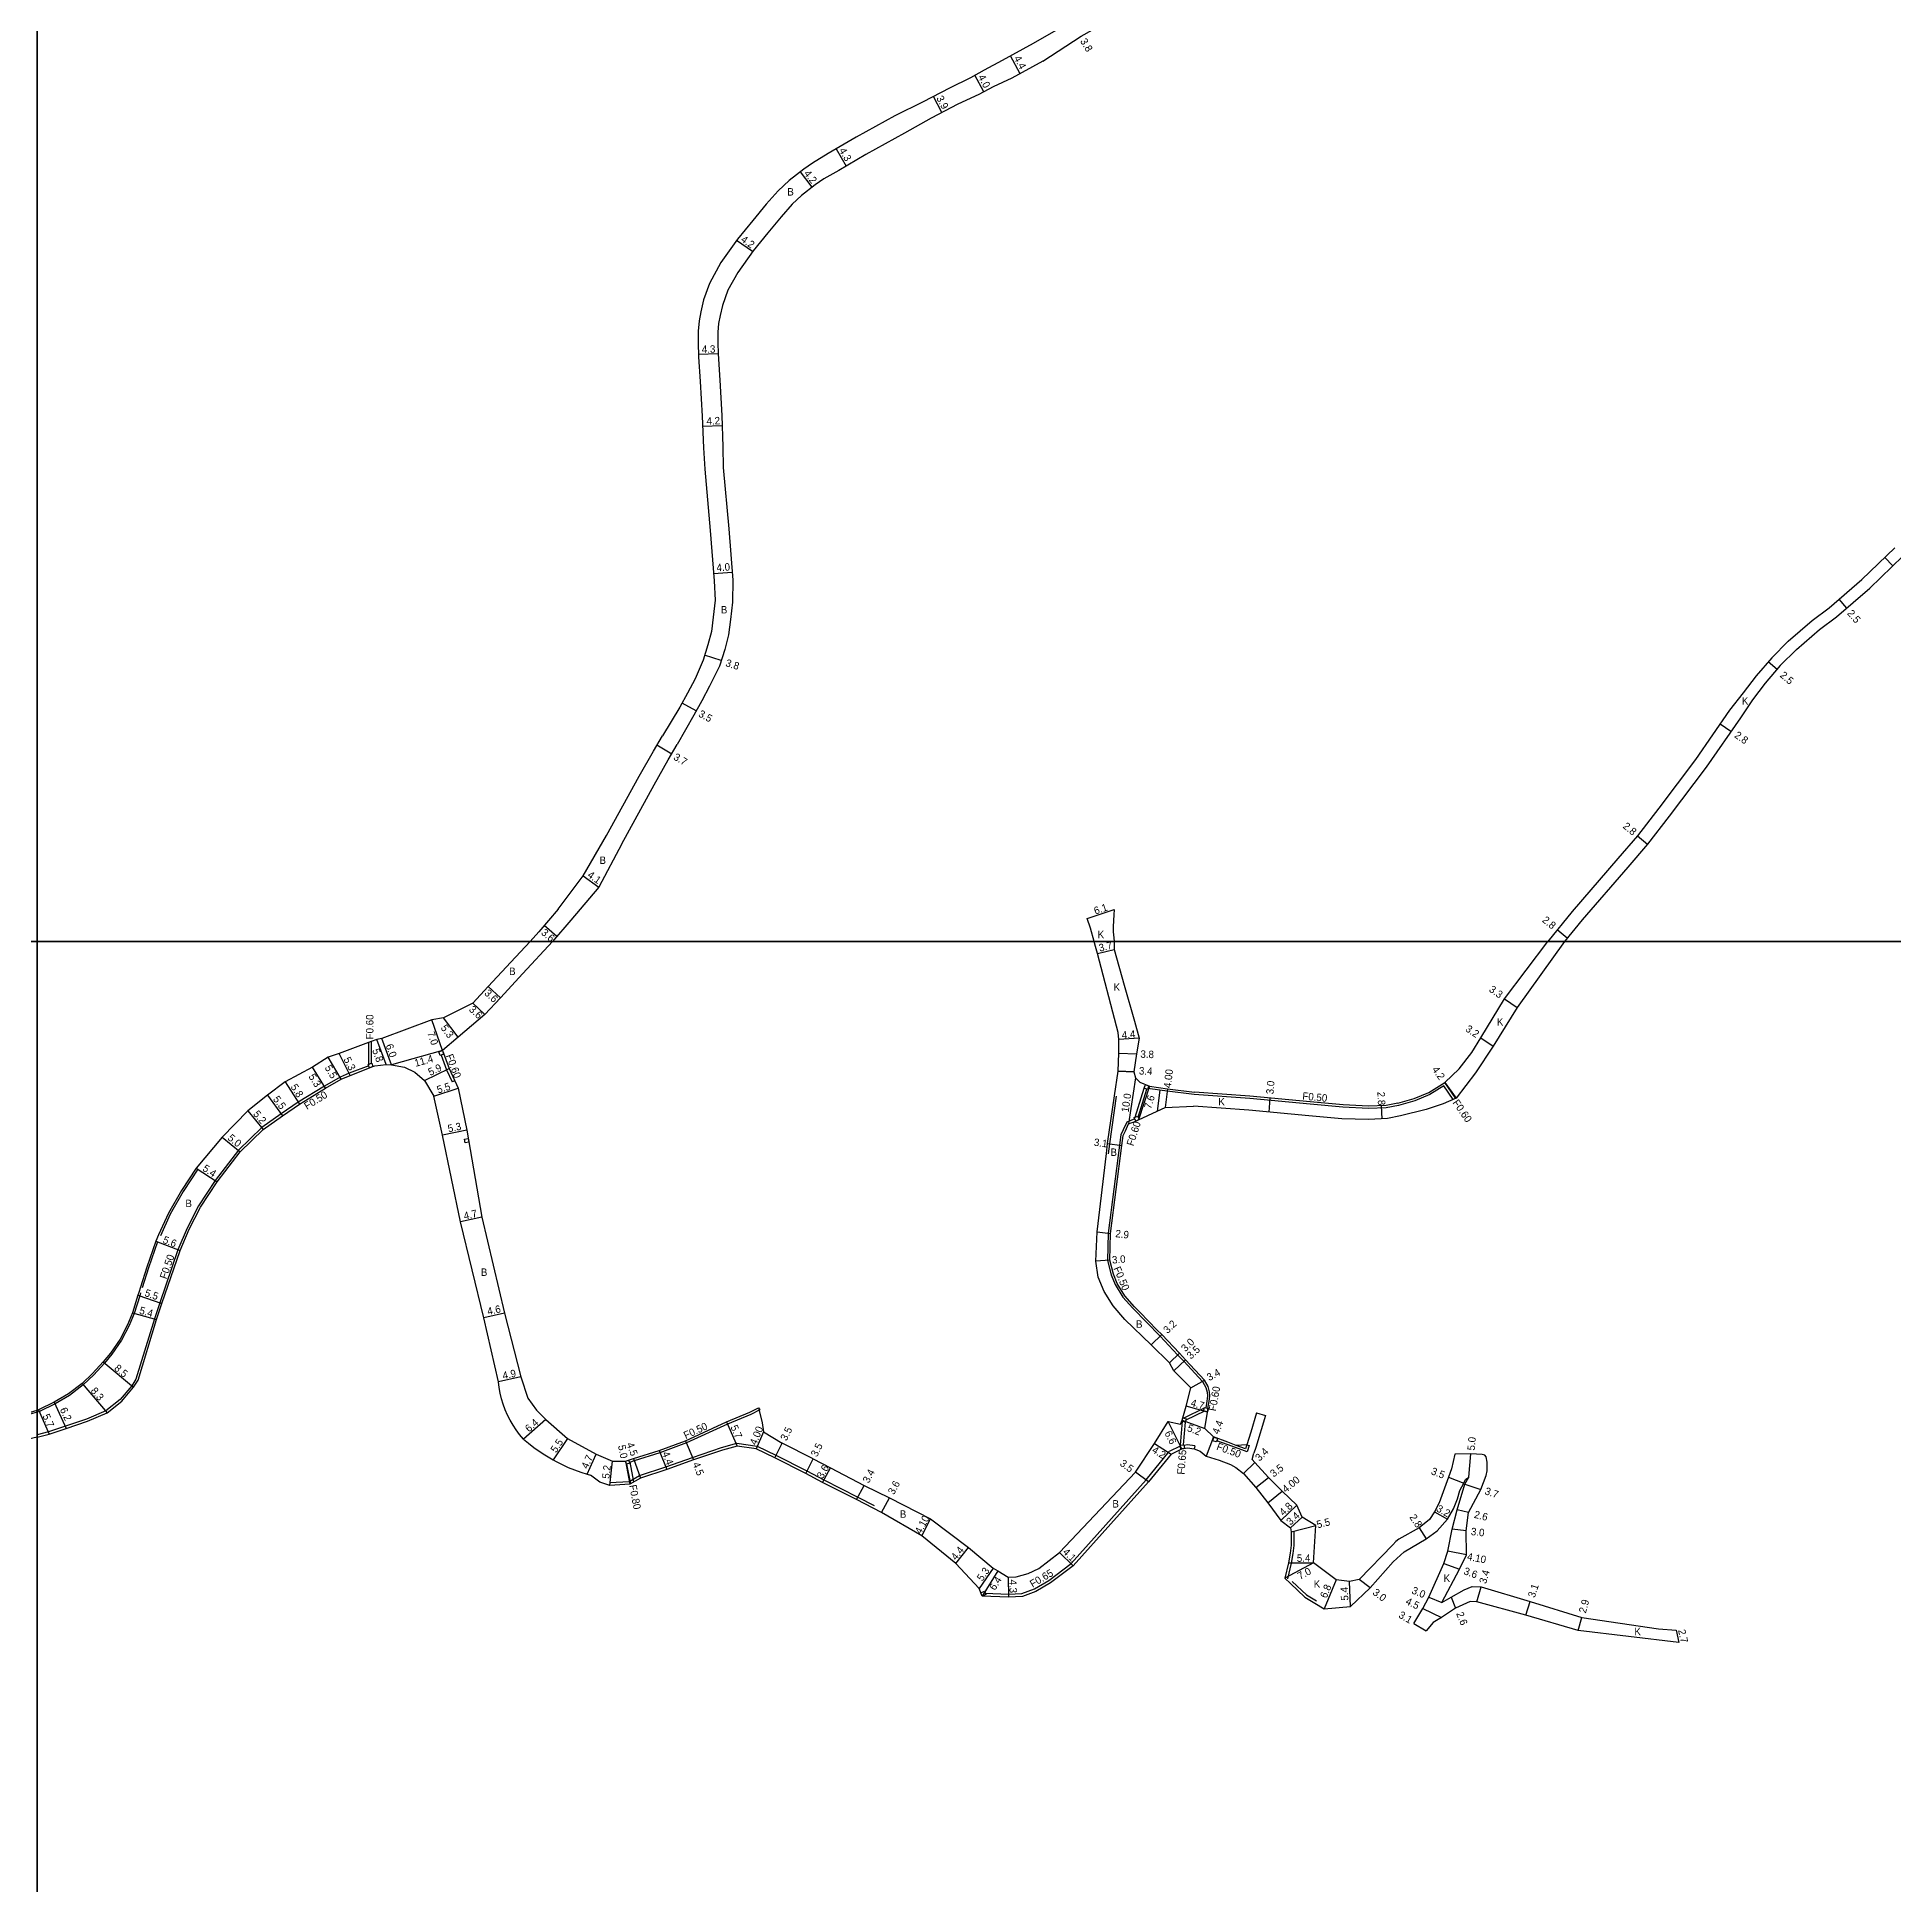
# Model space of a CAD drawing. Header units: metres. Extents: x 4000 to 8000, y -96000 to -93000.
# Drawn here: x 5600 to 5999.2, y -95602.9 to -95205.7 of the extents above; entities that cross this region are included whole.
import ezdxf

# ---------------------------------------------------------------- set-up
doc = ezdxf.new("R2010")
doc.units = ezdxf.units.M
doc.header["$LTSCALE"] = 2.5
for name, color, linetype in [('側溝・桝', 7, 'Continuous'), ('図郭', 7, 'Continuous'), ('幅員', 7, 'Continuous'), ('歩道・分離帯・安全施設', 7, 'Continuous'), ('舗装', 7, 'Continuous'), ('道路', 7, 'Continuous')]:
    doc.layers.add(name, color=color, linetype=linetype)
doc.styles.get("Standard").update_dxf_attribs({"font": ''})
doc.styles.get('Standard').set_extended_font_data('@MS PGothic')

msp = doc.modelspace()

# ---------------------------------------------------------------- linework, layer by layer
at = {"layer": '側溝・桝'}
for points in [[(5671.19, -95421.71), (5671.18, -95426.39)], [(5671.79, -95421.49), (5671.78, -95426.15)], [(5671.24, -95426.69), (5667.08, -95428.3), (5665.12, -95429.14), (5661.74, -95431.07), (5656.11, -95434.54), (5652.43, -95437.01), (5648.28, -95439.97), (5643.25, -95444.83), (5638.27, -95451.35), (5634.64, -95456.8), (5632.2, -95461.55), (5630.25, -95466.21), (5626.34, -95477.62), (5625.18, -95481.06), (5621.23, -95493.99), (5620.31, -95495.45), (5617.87, -95498.36), (5614.75, -95500.81), (5610.63, -95502.59), (5606.1, -95504.12), (5602.44, -95505.35), (5600, -95505.99)], [(5686.79, -95424.39), (5687.98, -95427.54), (5689.17, -95430.17)], [(5689.72, -95429.92), (5689.17, -95430.17)], [(5902.24, -95431.02), (5899.29, -95432.88), (5896.06, -95434.19), (5892.53, -95435.21), (5889.9, -95435.72), (5886.07, -95435.9), (5880.59, -95435.58), (5873.51, -95434.95), (5860.57, -95433.73), (5848.65, -95432.88)], [(5904.27, -95433.96), (5902.24, -95431.02)], [(5904.84, -95433.72), (5902.46, -95430.29)], [(5835.91, -95437.74), (5837.89, -95431.49)], [(5836.55, -95437.72), (5838.45, -95431.72)], [(5848.65, -95432.88), (5842.79, -95432.15), (5841.23, -95431.92), (5838.68, -95431.54)], [(5835.84, -95438.1), (5834.17, -95438.79), (5833.39, -95440.45), (5832.88, -95441.56), (5832.59, -95443.73), (5830.17, -95462.68), (5829.98, -95468.5), (5830.78, -95471.59), (5831.66, -95473.68), (5833.3, -95476.43), (5835.45, -95478.8), (5841.28, -95484.8), (5845.07, -95488.77), (5846.41, -95490.18), (5850.42, -95494.49), (5851.14, -95495.81), (5851.4, -95496.81), (5851.46, -95497.6), (5851.36, -95498.73), (5851.11, -95500.15)], [(5755.26, -95500.59), (5753.35, -95501.6), (5748.31, -95503.65), (5739.55, -95507.71), (5733.81, -95509.83), (5728.26, -95511.53), (5727.26, -95511.89)], [(5755.03, -95500.15), (5755.26, -95500.59)], [(5846.02, -95503.06), (5845.62, -95508.21)], [(5850.79, -95500.26), (5846.42, -95502.37)], [(5850.83, -95500.91), (5846.86, -95502.83)], [(5846.66, -95503.29), (5846.28, -95508.11)], [(5803.7, -95539.99), (5808.73, -95540.22), (5811.58, -95540.08), (5814.32, -95539.06), (5817.38, -95537.25), (5822.17, -95533.62), (5838.28, -95515.66), (5843.23, -95509.58)], [(5845.64, -95508.4), (5843.23, -95509.58)], [(5848.75, -95508.37), (5847.21, -95508.11), (5846.41, -95508.24)], [(5848.75, -95508.37), (5848.64, -95509.01)], [(5859.92, -95508.14), (5860.4, -95508.28), (5860.4, -95508.28), (5859.98, -95509.63), (5857.5, -95508.71), (5855.7, -95508.05), (5853.47, -95507.23)], [(5859.66, -95508.98), (5857.67, -95508.25)], [(5859.92, -95508.14), (5859.66, -95508.98)], [(5726.67, -95512.31), (5727.47, -95516.51)], [(5728.21, -95516.1), (5727.39, -95511.84)]]:
    msp.add_lwpolyline(points, dxfattribs=at)
for points in [[(5671.42, -95427.15), (5671.13, -95426.41), (5671.18, -95426.39), (5671.78, -95426.15), (5671.88, -95426.12), (5672.16, -95426.87)], [(5687.35, -95424.18), (5686.79, -95424.39), (5686.6, -95424.46), (5686.32, -95423.72), (5687.07, -95423.44)], [(5837.84, -95431.47), (5838.15, -95430.73), (5838.89, -95431.04), (5838.68, -95431.54), (5838.58, -95431.77), (5838.45, -95431.72), (5837.89, -95431.49)], [(5836.44, -95437.5), (5836.55, -95437.72), (5836.78, -95438.23), (5836.05, -95438.56), (5835.72, -95437.83), (5835.91, -95437.74)], [(5692.74, -95443.09), (5691.95, -95443.22), (5691.82, -95442.44), (5692.61, -95442.31)], [(5846.69, -95503.3), (5846.66, -95503.29), (5846.02, -95503.06), (5845.94, -95503.03), (5846.2, -95502.29), (5846.42, -95502.37), (5846.95, -95502.57), (5846.86, -95502.83)], [(5850.82, -95500.09), (5851.11, -95500.15), (5851.61, -95500.23), (5851.47, -95501.02), (5850.83, -95500.91), (5850.68, -95500.88), (5850.79, -95500.26)], [(5852.62, -95507.23), (5852.72, -95506.95), (5852.9, -95506.48), (5853.64, -95506.76), (5853.47, -95507.23), (5853.36, -95507.51)], [(5846.39, -95508.09), (5846.51, -95508.88), (5845.74, -95509), (5845.61, -95508.21), (5845.62, -95508.21), (5846.28, -95508.11)], [(5727.09, -95511.42), (5727.26, -95511.89), (5727.32, -95512.08), (5726.67, -95512.31), (5726.43, -95511.65)], [(5803.83, -95540.31), (5803.09, -95540.62), (5802.79, -95539.89), (5803.53, -95539.59)]]:
    msp.add_lwpolyline(points, close=True, dxfattribs=at)
at = {"layer": '図郭'}
for points in [[(4800, -95400), (5600, -95400), (5600, -94800), (4800, -94800)], [(5600, -95400), (6400, -95400), (6400, -94800), (5600, -94800)], [(4800, -96000), (5600, -96000), (5600, -95400), (4800, -95400)], [(5600, -96000), (6400, -96000), (6400, -95400), (5600, -95400)]]:
    msp.add_lwpolyline(points, close=True, dxfattribs=at)
at = {"layer": '幅員'}
for points in [[(5811.23, -95213.57), (5809.14, -95209.75)], [(5803.41, -95217.44), (5801.51, -95213.92)], [(5794.4, -95221.94), (5792.58, -95218.49)], [(5771.66, -95229.73), (5773.83, -95233.45)], [(5766.54, -95237.95), (5764.01, -95234.67)], [(5753.72, -95251.8), (5750.28, -95249.38)], [(5746.36, -95273.74), (5742.11, -95273.86)], [(5747.19, -95289.21), (5742.99, -95289.37)], [(5998.77, -95319.28), (5997.04, -95317.48)], [(5745.35, -95320.94), (5749.34, -95320.63)], [(5988.83, -95328.38), (5987.19, -95326.49)], [(5747, -95339.62), (5743.42, -95338.49)], [(5973.87, -95341.55), (5971.98, -95339.92)], [(5741.6, -95350.46), (5738.57, -95348.8)], [(5963.94, -95354.88), (5961.64, -95353.29)], [(5736.35, -95359.73), (5733.17, -95357.84)], [(5943.85, -95377.3), (5946.02, -95379.08)], [(5717.32, -95385.92), (5720.66, -95388.3)], [(5825.64, -95395.08), (5831.42, -95393.14)], [(5711.67, -95398.9), (5708.93, -95396.57)], [(5928.79, -95399.26), (5926.61, -95397.5)], [(5827.82, -95402.57), (5831.42, -95401.73)], [(5699.56, -95412.07), (5696.92, -95409.63)], [(5696.23, -95415.67), (5693.59, -95413.22)], [(5915.32, -95412.31), (5918.03, -95414.2)], [(5687.07, -95423.44), (5684.79, -95416.82)], [(5690.48, -95420.57), (5687.31, -95416.39)], [(5674.99, -95426.44), (5672.99, -95421.05)], [(5676.13, -95426.46), (5674.06, -95420.83)], [(5836.82, -95420.73), (5832.43, -95421.06)], [(5910.23, -95420.67), (5912.89, -95422.46)], [(5661.99, -95431.5), (5659.2, -95427)], [(5665.35, -95429.59), (5662.54, -95424.86)], [(5667.27, -95428.77), (5664.88, -95424.03)], [(5687.07, -95423.44), (5676.13, -95426.46)], [(5832.44, -95424.02), (5836.23, -95424.16)], [(5653.29, -95430.12), (5656.39, -95434.96)], [(5683.21, -95429.85), (5688.54, -95427.31)], [(5832.25, -95427.87), (5835.64, -95428.02)], [(5836.02, -95429.29), (5834.54, -95439.18)], [(5838.99, -95431.08), (5836.62, -95438.3)], [(5902.49, -95430.27), (5904.95, -95433.68)], [(5649.47, -95432.98), (5652.72, -95437.42)], [(5685.21, -95433.21), (5690.44, -95431.53)], [(5842.87, -95431.66), (5842.42, -95435.63)], [(5864.7, -95436.63), (5864.98, -95433.64)], [(5645.29, -95436.35), (5648.6, -95440.36)], [(5888.99, -95438.07), (5888.86, -95435.27)], [(5639.74, -95442.01), (5643.62, -95445.16)], [(5692.3, -95440.54), (5687.11, -95441.6)], [(5830.01, -95443.38), (5833.08, -95443.79)], [(5634.17, -95448.68), (5638.68, -95451.64)], [(5695.52, -95459.24), (5690.98, -95460.25)], [(5827.78, -95462.38), (5830.67, -95462.71)], [(5625.49, -95464.37), (5630.72, -95466.38)], [(5830.48, -95468.44), (5827.49, -95468.69)], [(5621.66, -95475.99), (5626.81, -95477.78)], [(5620.46, -95479.74), (5625.65, -95481.21)], [(5700.41, -95479.83), (5695.97, -95480.82)], [(5841.64, -95484.45), (5839.37, -95486.64)], [(5614.18, -95490.3), (5620.71, -95495.74)], [(5845.44, -95488.43), (5843.31, -95490.54)], [(5846.78, -95489.84), (5844.27, -95492.21)], [(5609.64, -95494.92), (5615.01, -95501.25)], [(5703.91, -95493.55), (5699.12, -95494.57)], [(5847.87, -95495.87), (5850.83, -95494.2)], [(5603.68, -95498.96), (5606.26, -95504.6)], [(5600.32, -95500.6), (5602.58, -95505.83)], [(5709.28, -95502.65), (5704.48, -95506.88)], [(5846.02, -95502.79), (5850.89, -95504.62)], [(5851.45, -95501.14), (5846.93, -95499.82)], [(5713.93, -95506.78), (5710.9, -95511.37)], [(5748.11, -95503.19), (5750.4, -95508.41)], [(5756.07, -95505.32), (5754.53, -95509.01)], [(5845.96, -95508.97), (5843.04, -95503.1)], [(5852.78, -95506.44), (5851.2, -95510.55)], [(5718.17, -95514.43), (5720.15, -95510.16)], [(5728.11, -95511.06), (5729.68, -95515.27)], [(5733.65, -95509.35), (5735.27, -95513.45)], [(5739.35, -95507.24), (5741.01, -95511.38)], [(5758.5, -95510.91), (5760.08, -95507.79)], [(5840.08, -95507.86), (5843.64, -95510.1)], [(5907.62, -95515.05), (5908.04, -95510.07)], [(5723.08, -95516.83), (5723.62, -95511.66)], [(5726.43, -95511.65), (5727.38, -95516.56)], [(5765.15, -95514.27), (5766.73, -95511.15)], [(5768.73, -95516.18), (5770.48, -95513.04)], [(5838.77, -95516.08), (5836, -95514.02)], [(5859.2, -95514.27), (5861.63, -95511.89)], [(5903.28, -95515.06), (5906.55, -95516.33)], [(5776.09, -95519.88), (5777.69, -95516.89)], [(5861.84, -95517.29), (5864.61, -95515.15)], [(5864.45, -95520.6), (5867.55, -95518.07)], [(5906.79, -95516.55), (5910.24, -95517.74)], [(5781.42, -95522.65), (5783.13, -95519.48)], [(5867.22, -95524.36), (5870.65, -95521.08)], [(5900.28, -95522.52), (5903.08, -95524.08)], [(5907.59, -95522.69), (5905.11, -95522.09)], [(5790.07, -95527.66), (5791.99, -95524.03)], [(5869.29, -95525.99), (5871.79, -95523.69)], [(5869.45, -95526.78), (5874.79, -95525.47)], [(5896.94, -95525.97), (5898.48, -95528.31)], [(5907.05, -95526.57), (5904.07, -95526.24)], [(5797.4, -95533.64), (5800.16, -95530.21)], [(5907.16, -95531.76), (5903.13, -95530.99)], [(5805.44, -95534.62), (5802.42, -95538.98)], [(5819.69, -95531.23), (5822.61, -95534.11)], [(5874.26, -95533.44), (5868.11, -95536.79)], [(5868.86, -95533.45), (5874.26, -95533.44)], [(5902.25, -95533.64), (5905.64, -95534.85)], [(5806.46, -95535.18), (5803.09, -95540.62)], [(5808.64, -95536.57), (5808.73, -95540.87)], [(5879.15, -95537.09), (5876.57, -95543.38)], [(5882.21, -95542.86), (5882, -95537.47)], [(5886.46, -95538.84), (5884.08, -95537.02)], [(5909.34, -95541.87), (5910.3, -95538.61)], [(5899.04, -95540.86), (5901.8, -95542.03)], [(5903.81, -95540.82), (5904.76, -95543.24)], [(5919.85, -95544.7), (5920.81, -95541.75)], [(5895.81, -95546.49), (5898.48, -95548.05)], [(5897.72, -95543.25), (5901.77, -95545.2)], [(5931.15, -95548.02), (5931.91, -95545.22)], [(5952.17, -95547.96), (5952.76, -95550.59)]]:
    msp.add_lwpolyline(points, dxfattribs=at)
at = {"layer": '歩道・分離帯・安全施設'}
for points in [[(5831.88, -95433.19), (5830.41, -95443.43), (5830.15, -95445.62)], [(5634.5, -95448.9), (5631.34, -95453.69), (5628.61, -95458.54), (5626.47, -95463.19)], [(5625.87, -95464.5), (5623.93, -95470.12), (5622.58, -95474.4)], [(5622.24, -95475.49), (5622.04, -95476.11), (5620.83, -95479.88), (5619.8, -95482.48), (5618.15, -95485.66), (5616.08, -95488.65), (5614.48, -95490.57), (5612.16, -95493.07), (5609.9, -95495.22), (5606.94, -95497.52), (5603.86, -95499.32), (5600.47, -95500.97), (5600, -95501.12)], [(5600, -95501.12), (5596.49, -95502.12)], [(5723.04, -95516.23), (5727.2, -95515.97), (5729.43, -95514.72), (5735.07, -95512.88), (5740.81, -95510.81), (5747.08, -95508.68), (5750.36, -95507.8), (5754.7, -95508.43), (5758.76, -95510.37), (5765.42, -95513.74), (5769.01, -95515.65), (5776.36, -95519.35), (5779.89, -95521.18)], [(5870.05, -95526.78), (5870.06, -95529.72), (5869.85, -95531.48), (5869.45, -95533.57), (5868.7, -95536.92)], [(5869.71, -95537.48), (5872.74, -95540.36), (5874.89, -95541.66)]]:
    msp.add_lwpolyline(points, dxfattribs=at)
at = {"layer": '舗装'}
for points in [[(5835.64, -95428.02), (5832.25, -95427.87)], [(5841.23, -95431.92), (5840.66, -95436.44)], [(5852.78, -95506.44), (5851.2, -95510.55)]]:
    msp.add_lwpolyline(points, dxfattribs=at)
at = {"layer": '道路'}
for points in [[(5852.33, -95183.81), (5850.12, -95185.79), (5847.53, -95187.69), (5843.89, -95190.13), (5840.93, -95192.06), (5836.27, -95194.61), (5822.41, -95202.28), (5814.02, -95207.09)], [(5816.1, -95210.9), (5824.35, -95205.49), (5838.17, -95197.78), (5842.97, -95195.21), (5846.17, -95193.66), (5850.03, -95191.67), (5853.07, -95190.07), (5855.91, -95188.62)], [(5814.02, -95207.09), (5807.39, -95210.71), (5803.49, -95212.84)], [(5816.1, -95210.9), (5809.46, -95214.53), (5805.4, -95216.36)], [(5803.49, -95212.84), (5800.52, -95214.46), (5796.01, -95216.68)], [(5796.01, -95216.68), (5790.41, -95219.65), (5784.32, -95222.59)], [(5805.4, -95216.36), (5802.33, -95218.02), (5797.83, -95220.12)], [(5784.32, -95222.59), (5775.98, -95227.22), (5769.97, -95230.72), (5766.64, -95232.76)], [(5797.83, -95220.12), (5792.13, -95223.15), (5786.4, -95226.35)], [(5786.4, -95226.35), (5778.1, -95230.96), (5772.27, -95234.35), (5769.04, -95236.15)], [(5766.64, -95232.76), (5764.74, -95234.1), (5761.58, -95236.53), (5759.21, -95238.73), (5756.63, -95241.62)], [(5769.04, -95236.15), (5767.2, -95237.44), (5764.26, -95239.71), (5762.21, -95241.6), (5759.88, -95244.29)], [(5756.63, -95241.62), (5753.76, -95245.11), (5750.48, -95249.1), (5746.92, -95254.16), (5744.46, -95258.66)], [(5759.88, -95244.29), (5757, -95247.78), (5753.82, -95251.65), (5750.55, -95256.29), (5748.41, -95260.1)], [(5744.46, -95258.66), (5743.19, -95262.17), (5742.61, -95264.71), (5742.26, -95266.67), (5742.07, -95268.89), (5742.03, -95271.33), (5742.12, -95274.39), (5742.47, -95279.7), (5742.91, -95287.17), (5743.17, -95293.96), (5743.44, -95298.56)], [(5748.41, -95260.1), (5747.23, -95263.36), (5746.73, -95265.54), (5746.43, -95267.22), (5746.27, -95269.11), (5746.23, -95271.31), (5746.36, -95273.74), (5746.66, -95279.44), (5747.11, -95286.97), (5747.36, -95293.7), (5747.43, -95298.2)], [(5743.44, -95298.56), (5744.65, -95311.68), (5745.48, -95322.55), (5745.67, -95326.7)], [(5747.43, -95298.2), (5748.64, -95311.35), (5749.47, -95322.34), (5749.4, -95327.08)], [(5976.28, -95335.47), (5981.43, -95331.04), (5985.08, -95328.33), (5992.09, -95322.21), (5999.18, -95315.43)], [(5978.06, -95337.24), (5982.99, -95332.99), (5986.65, -95330.28), (5993.78, -95324.06), (6000.91, -95317.24)], [(5745.67, -95326.7), (5745.29, -95330.35), (5744.89, -95333.37), (5744.13, -95336.25), (5743.09, -95339.56), (5741.4, -95343.55)], [(5749.4, -95327.08), (5749.02, -95330.79), (5748.57, -95334.09), (5747.74, -95337.29), (5746.61, -95340.84), (5744.45, -95345.18)], [(5976.28, -95335.47), (5972.74, -95339.04), (5969.4, -95342.91), (5966.58, -95346.56), (5963.68, -95350.33)], [(5978.06, -95337.24), (5974.57, -95340.74), (5971.34, -95344.5), (5968.58, -95348.07), (5965.98, -95351.93)], [(5741.4, -95343.55), (5739.76, -95346.64), (5738.09, -95349.68), (5734.37, -95355.82)], [(5744.45, -95345.18), (5742.79, -95348.28), (5741.08, -95351.41), (5737.55, -95357.71)], [(5963.68, -95350.33), (5956.37, -95360.9), (5948.48, -95371.37), (5943.85, -95377.3), (5939.65, -95382.18), (5929.81, -95393.54), (5924.61, -95399.98), (5924.59, -95400)], [(5965.98, -95351.93), (5958.64, -95362.54), (5950.71, -95373.07), (5946.02, -95379.08), (5941.77, -95384.01), (5931.96, -95395.34), (5928.19, -95400)], [(5722.37, -95377.22), (5729.33, -95364.5), (5732.43, -95359.1), (5734.37, -95355.82)], [(5725.62, -95379), (5732.56, -95366.31), (5735.62, -95360.96), (5737.55, -95357.71)], [(5711.92, -95393.05), (5717.32, -95385.92), (5722.37, -95377.22)], [(5725.62, -95379), (5720.66, -95388.3), (5714.66, -95395.38)], [(5711.92, -95393.05), (5707.81, -95397.9), (5705.91, -95400)], [(5825.64, -95395.08), (5831.42, -95393.14)], [(5827.14, -95400), (5826.33, -95397.15), (5825.64, -95395.08)], [(5831.35, -95394.29), (5831.28, -95395.52), (5831.2, -95396.83), (5831.22, -95397.9), (5831.33, -95399.2), (5831.4, -95400)], [(5831.42, -95393.14), (5831.35, -95394.29)], [(5714.66, -95395.38), (5710.74, -95400)], [(5705.91, -95400), (5701.75, -95404.41), (5696.92, -95409.63), (5693.59, -95413.22)], [(5710.74, -95400), (5704.38, -95406.86), (5699.56, -95412.07), (5696.23, -95415.67)], [(5832.25, -95427.87), (5832.44, -95424.02), (5832.43, -95421.06), (5832.31, -95419.52), (5831.95, -95418.18), (5827.82, -95402.57), (5827.42, -95401.05), (5827.14, -95400)], [(5831.4, -95400), (5831.42, -95401.73), (5833.59, -95409.36)], [(5892.41, -95434.73), (5895.9, -95433.72), (5899.06, -95432.43), (5902.46, -95430.29), (5902.49, -95430.27), (5905.56, -95427.37), (5908.25, -95423.85), (5910.23, -95420.67), (5915.32, -95412.31), (5924.59, -95400)], [(5928.19, -95400), (5918.03, -95414.2), (5912.89, -95422.46), (5909.07, -95428.2), (5904.95, -95433.68)], [(5833.59, -95409.36), (5835.76, -95417.1), (5836.82, -95420.73), (5836.23, -95424.16), (5835.64, -95428.02)], [(5693.59, -95413.22), (5687.31, -95416.39), (5684.79, -95416.82), (5674.06, -95420.83), (5672.99, -95421.05), (5671.79, -95421.49), (5671.19, -95421.71), (5664.88, -95424.03), (5662.54, -95424.86), (5659.2, -95427), (5653.29, -95430.12), (5649.47, -95432.98), (5645.29, -95436.35), (5639.74, -95442.01), (5634.17, -95448.68)], [(5696.23, -95415.67), (5690.48, -95420.57), (5687.07, -95423.44), (5688.54, -95427.31), (5690.44, -95431.53), (5692.3, -95440.54), (5695.52, -95459.24), (5700.41, -95479.83), (5703.91, -95493.55), (5705.47, -95498.1), (5707.27, -95500.67), (5709.28, -95502.65), (5713.93, -95506.78), (5720.15, -95510.16)], [(5600, -95506.51), (5602.58, -95505.83), (5606.26, -95504.6), (5610.81, -95503.06), (5615.01, -95501.25), (5618.22, -95498.72), (5620.71, -95495.74), (5621.69, -95494.2), (5625.65, -95481.21), (5626.81, -95477.78), (5630.72, -95466.38), (5632.65, -95461.76), (5635.08, -95457.05), (5638.68, -95451.64), (5643.62, -95445.16), (5648.6, -95440.36), (5652.72, -95437.42), (5656.39, -95434.96), (5661.99, -95431.5), (5665.35, -95429.59), (5667.27, -95428.77), (5671.42, -95427.15), (5672.16, -95426.87), (5672.57, -95426.71), (5674.99, -95426.44), (5676.13, -95426.46), (5678.93, -95426.96), (5681.18, -95428.05), (5683.21, -95429.85), (5685.21, -95433.21)], [(5840.08, -95507.86), (5843.04, -95503.1), (5845.7, -95503.68), (5846.02, -95502.79), (5846.93, -95499.82), (5847.87, -95495.87), (5844.27, -95492.21), (5843.31, -95490.54), (5839.37, -95486.64), (5833.74, -95481.21), (5831.19, -95478.25), (5829.27, -95475.21), (5827.98, -95472.07), (5827.49, -95468.69), (5827.78, -95462.38), (5829.76, -95445.57), (5830.01, -95443.38), (5831.49, -95433.13), (5832.25, -95427.87)], [(5835.64, -95428.02), (5836.02, -95429.29), (5836.94, -95430.23), (5838.99, -95431.08), (5842.87, -95431.66), (5848.68, -95432.38)], [(5699.12, -95494.57), (5695.97, -95480.82), (5690.98, -95460.25), (5687.11, -95441.6), (5685.21, -95433.21)], [(5880.62, -95435.08), (5873.56, -95434.45), (5860.61, -95433.23), (5848.68, -95432.38)], [(5904.95, -95433.68), (5902.12, -95434.86), (5898.47, -95436.06), (5892.95, -95437.47), (5890.18, -95438.01), (5886.09, -95438.21), (5880.36, -95438.07)], [(5892.41, -95434.73), (5889.84, -95435.23), (5886.08, -95435.4), (5880.62, -95435.08)], [(5837.03, -95479.71), (5835.82, -95478.46), (5833.7, -95476.13), (5832.1, -95473.45), (5831.25, -95471.43), (5830.48, -95468.44), (5830.67, -95462.71), (5833.08, -95443.79), (5833.36, -95441.7), (5833.84, -95440.66), (5834.54, -95439.18), (5836.05, -95438.56), (5836.62, -95438.3), (5840.66, -95436.44), (5842.42, -95435.63), (5848.47, -95435.37)], [(5880.36, -95438.07), (5873.28, -95437.44), (5860.36, -95436.22), (5848.47, -95435.37)], [(5634.17, -95448.68), (5631, -95453.48), (5628.25, -95458.36), (5626.11, -95463.02), (5625.49, -95464.37), (5623.55, -95469.99), (5622.2, -95474.28), (5621.86, -95475.37), (5621.66, -95475.99), (5620.46, -95479.74), (5619.44, -95482.31), (5617.81, -95485.45), (5615.77, -95488.4), (5614.18, -95490.3), (5611.88, -95492.79), (5609.64, -95494.92), (5606.72, -95497.18), (5603.68, -95498.96), (5600.32, -95500.6), (5600, -95500.7)], [(5857.67, -95508.25), (5855.87, -95507.58), (5852.78, -95506.44), (5850.89, -95504.62), (5851.45, -95501.14), (5851.66, -95499.91), (5851.86, -95498.8), (5851.96, -95497.6), (5851.9, -95496.73), (5851.6, -95495.62), (5850.83, -95494.2), (5846.78, -95489.84), (5845.44, -95488.43), (5841.64, -95484.45), (5840.61, -95483.4), (5837.03, -95479.71)], [(5704.48, -95506.88), (5703.68, -95505.93), (5702.94, -95504.93), (5702.26, -95503.9), (5701.64, -95502.82), (5701.08, -95501.72), (5700.58, -95500.58), (5700.15, -95499.41), (5699.79, -95498.23), (5699.5, -95497.02), (5699.27, -95495.8), (5699.12, -95494.57)], [(5524, -95498.17), (5527, -95498.74), (5530.57, -95499.73), (5538.87, -95501.84), (5547.64, -95503.97), (5552.37, -95504.86), (5559.15, -95505.48), (5566.07, -95505.62), (5572.6, -95505.31), (5580.11, -95504.45), (5584.65, -95503.75), (5585.33, -95503.65), (5592.88, -95502.49), (5596.4, -95501.73), (5600, -95500.7)], [(5720.15, -95510.16), (5723.62, -95511.66), (5726.43, -95511.65), (5728.11, -95511.06), (5733.65, -95509.35), (5739.35, -95507.24), (5748.11, -95503.19), (5753.14, -95501.14), (5755.03, -95500.15)], [(5755.03, -95500.15), (5755.82, -95503.43), (5756.07, -95505.32), (5760.08, -95507.79)], [(5862.03, -95501.23), (5860.76, -95505.4), (5859.92, -95508.14)], [(5863.94, -95501.81), (5861.84, -95508.7)], [(5862.03, -95501.23), (5863.94, -95501.81)], [(5600, -95506.51), (5594.04, -95507.87), (5580.82, -95509.85), (5575.28, -95510.6), (5569.32, -95511.1), (5558.63, -95511.06), (5546.34, -95510.03), (5537.11, -95507.48), (5535.96, -95507.18), (5535.5, -95508.71), (5531.72, -95507.72), (5529.01, -95505.01), (5526.27, -95504.11), (5523.1, -95503.49)], [(5704.48, -95506.88), (5705.58, -95507.8), (5706.71, -95508.67), (5707.88, -95509.51), (5709.07, -95510.29), (5710.9, -95511.37), (5711.55, -95511.72), (5712.83, -95512.36), (5714.13, -95512.96), (5715.46, -95513.5), (5716.8, -95513.99), (5718.17, -95514.43)], [(5758.5, -95510.91), (5754.53, -95509.01), (5750.4, -95508.41), (5747.25, -95509.26), (5741.01, -95511.38), (5735.27, -95513.45), (5729.68, -95515.27), (5727.38, -95516.56), (5723.08, -95516.83), (5720.9, -95516.14), (5718.93, -95514.64)], [(5765.15, -95514.27), (5758.5, -95510.91)], [(5766.73, -95511.15), (5760.08, -95507.79)], [(5843.64, -95510.1), (5838.77, -95516.08), (5822.61, -95534.11), (5817.74, -95537.79), (5814.6, -95539.65), (5811.71, -95540.72), (5808.73, -95540.87), (5803.09, -95540.62), (5802.42, -95538.98), (5797.4, -95533.64), (5790.07, -95527.66), (5781.42, -95522.65), (5779.61, -95521.71), (5776.09, -95519.88), (5768.73, -95516.18), (5765.15, -95514.27)], [(5766.73, -95511.15), (5770.48, -95513.04), (5777.69, -95516.89), (5783.13, -95519.48), (5791.99, -95524.03), (5800.16, -95530.21), (5805.44, -95534.62), (5806.46, -95535.18), (5808.64, -95536.57), (5810.35, -95536.47), (5812.96, -95535.75), (5815.26, -95534.66), (5819.69, -95531.23), (5836, -95514.02), (5840.08, -95507.86)], [(5843.64, -95510.1), (5845.96, -95508.97), (5847.21, -95508.77), (5848.64, -95509.01), (5849.87, -95509.45), (5851.2, -95510.55), (5854.02, -95511.45), (5856.43, -95512.36), (5857.56, -95513.02), (5859.2, -95514.27)], [(5859.92, -95508.14), (5857.67, -95508.25)], [(5884.08, -95537.02), (5882, -95537.47), (5879.15, -95537.09), (5874.26, -95533.44), (5874.79, -95525.47), (5871.79, -95523.69), (5870.65, -95521.08), (5867.55, -95518.07), (5864.61, -95515.15), (5861.63, -95511.89), (5861.06, -95511.25), (5861.46, -95509.93)], [(5861.84, -95508.7), (5861.46, -95509.93)], [(5901.8, -95542.03), (5905.64, -95534.85), (5907.16, -95531.76), (5907.05, -95526.57), (5907.59, -95522.69), (5910.24, -95517.74), (5911.38, -95514.71), (5911.55, -95513.74), (5911.55, -95512.81), (5911.54, -95511.83), (5911.39, -95510.72), (5911.04, -95510.31), (5910.49, -95510.19), (5908.04, -95510.07), (5904.6, -95510.14), (5903.94, -95513.3), (5903.28, -95515.06), (5901.27, -95520.6), (5900.28, -95522.52), (5899.22, -95524.14), (5896.94, -95525.97), (5892.62, -95528.41), (5891.92, -95528.92), (5891.33, -95529.58), (5884.08, -95537.02)], [(5718.17, -95514.43), (5718.93, -95514.64)], [(5859.2, -95514.27), (5861.84, -95517.29), (5864.45, -95520.6), (5867.22, -95524.36), (5869.29, -95525.99), (5869.45, -95526.78), (5869.46, -95529.69), (5869.25, -95531.39), (5868.86, -95533.45), (5868.11, -95536.79), (5869.29, -95537.91), (5872.37, -95540.84), (5874.58, -95542.17), (5876.57, -95543.38), (5882.21, -95542.86), (5886.46, -95538.84)], [(5886.46, -95538.84), (5891.39, -95533.25), (5893.77, -95531.14), (5898.48, -95528.31), (5900.82, -95526.62), (5903.08, -95524.08), (5904.37, -95521.87), (5905.2, -95519.72), (5905.73, -95517.9), (5906.55, -95516.33), (5906.91, -95515.57), (5907.62, -95515.05)], [(5895.81, -95546.49), (5897.72, -95543.25), (5899.04, -95540.86), (5902.25, -95533.64), (5903.13, -95530.99), (5904.07, -95526.24), (5905.11, -95522.09), (5906.79, -95516.55), (5907.62, -95515.05)], [(5901.8, -95542.03), (5903.81, -95540.82), (5906.62, -95539.29), (5908.32, -95538.54), (5910.3, -95538.61), (5920.81, -95541.75), (5931.91, -95545.22), (5948.39, -95547.63), (5952.17, -95547.96)], [(5952.76, -95550.59), (5931.15, -95548.02), (5919.85, -95544.7), (5909.34, -95541.87), (5907.89, -95541.78), (5904.76, -95543.24), (5901.77, -95545.2)], [(5895.81, -95546.49), (5898.48, -95548.05)], [(5901.77, -95545.2), (5900, -95546.27), (5898.48, -95548.05)], [(5952.17, -95547.96), (5952.76, -95550.59)]]:
    msp.add_lwpolyline(points, dxfattribs=at)

# ---------------------------------------------------------------- texts
at = {"layer": '側溝・桝'}
for s, rotation, p in [('F0.60', 89.9142, (5672.26, -95421.02)), ('F0.60', 290.7406, (5687.79, -95424.53)), ('F0.50', 31.6901, (5657.98, -95436.18)), ('F0.50', 354.6311, (5871.81, -95433.95)), ('F0.60', 304.682, (5904.06, -95434.64)), ('F0.60', 72.3826, (5835.56, -95444.05)), ('F0.50', 71.0693, (5627.8, -95472.64)), ('F0.50', 292.8387, (5831.24, -95470.22)), ('F0.60', 79.9481, (5853.29, -95500.98)), ('F0.50', 24.8569, (5739.37, -95506.93)), ('F0.65', 85.5013, (5846.53, -95514.57)), ('F0.50', 339.7235, (5853.28, -95509.11)), ('F0.80', 280.9054, (5727.19, -95516.85)), ('F0.65', 30.6209, (5813.9, -95538.84))]:
    msp.add_text(s, height=1.6, rotation=rotation, dxfattribs=at).set_placement(p)
at = {"layer": '幅員'}
for s, rotation, p in [('3.8', 301.0242, (5824.05, -95206.57)), ('4.4', 298.6388, (5809.82, -95210.23)), ('4.0', 298.4744, (5802.12, -95214.28)), ('3.9', 297.9584, (5793.16, -95218.81)), ('4.3', 300.2434, (5772.25, -95230.06)), ('4.2', 307.6183, (5764.66, -95235.05)), ('4.2', 324.8381, (5751.07, -95249.52)), ('4.3', 1.6779, (5742.84, -95273.58)), ('4.2', 2.1423, (5743.85, -95288.99)), ('4.0', 4.3523, (5746.04, -95320.5)), ('2.5', 311.0911, (5988.84, -95329.58)), ('3.8', 342.4637, (5747.79, -95340.81)), ('2.5', 319.2322, (5974.36, -95343.02)), ('3.5', 331.2358, (5741.95, -95351.57)), ('2.8', 325.3398, (5964.56, -95356.03)), ('3.7', 329.2965, (5736.58, -95360.8)), ('2.8', 320.6214, (5940.6, -95375.47)), ('4.1', 324.5513, (5718.1, -95386.02)), ('6.1', 18.5142, (5827.39, -95394.23)), ('2.8', 321.0461, (5923.26, -95395.64)), ('3.6', 319.6749, (5708.15, -95398.32)), ('3.7', 13.1282, (5828.33, -95402.19)), ('3.6', 317.2177, (5695.96, -95411.27)), ('3.3', 324.9793, (5911.83, -95410.62)), ('3.6', 317.2061, (5692.65, -95414.77)), ('7.0', 289.0173, (5683.8, -95419.66)), ('5.3', 307.158, (5686.63, -95418.6)), ('4.4', 4.3927, (5833.13, -95420.86)), ('3.2', 326.143, (5906.76, -95419.14)), ('5.8', 290.3543, (5671.96, -95423.35)), ('6.0', 290.1716, (5674.85, -95422.34)), ('5.5', 300.6779, (5661.73, -95427.11)), ('5.3', 296.7101, (5665.79, -95425.3)), ('11.4', 15.442, (5681.32, -95426.93)), ('5.9', 25.4462, (5684.48, -95428.89)), ('3.4', 357.5318, (5836.72, -95428.55)), ('3.8', 357.8912, (5837.04, -95424.96)), ('4.2', 305.751, (5899.63, -95427.53)), ('5.8', 302.595, (5654.39, -95431.23)), ('5.3', 301.7888, (5658.24, -95429)), ('5.5', 17.8005, (5686.19, -95432.67)), ('4.00', 83.527, (5843.63, -95431.56)), ('3.0', 84.6357, (5865.64, -95432.88)), ('5.5', 306.1545, (5650.59, -95433.88)), ('10.0', 81.4664, (5834.52, -95436.78)), ('7.6', 71.8414, (5839.31, -95436.08)), ('2.8', 272.702, (5887.98, -95432.31)), ('5.2', 309.5318, (5646.31, -95437.11)), ('5.3', 11.5474, (5688.4, -95441)), ('5.0', 320.8799, (5640.81, -95442.46)), ('3.1', 352.2792, (5826.99, -95443.86)), ('5.4', 326.6977, (5635.39, -95449.12)), ('4.7', 12.5448, (5691.84, -95459.77)), ('2.9', 353.3649, (5831.61, -95463.49)), ('5.6', 338.9099, (5626.87, -95464.69)), ('3.0', 4.6843, (5831.03, -95469.2)), ('5.5', 340.8491, (5622.97, -95476.12)), ('5.4', 344.1853, (5621.83, -95479.93)), ('4.6', 12.6312, (5696.9, -95480.28)), ('3.2', 43.9196, (5842.9, -95484.34)), ('3.0', 44.7974, (5846.75, -95488.25)), ('3.5', 43.3795, (5847.93, -95489.84)), ('8.5', 320.1825, (5616.42, -95491.91)), ('4.9', 11.9796, (5700.17, -95494.07)), ('3.4', 29.3476, (5851.88, -95494.47)), ('8.3', 310.2905, (5611.39, -95496.59)), ('4.7', 343.79, (5847.74, -95499.77)), ('5.7', 293.3554, (5601.11, -95501.9)), ('6.2', 294.6636, (5604.83, -95500.53)), ('6.4', 41.383, (5705.7, -95505.5)), ('4.4', 68.9989, (5853.9, -95505.98)), ('5.5', 56.5093, (5711.52, -95509.96)), ('5.7', 293.6694, (5748.94, -95504.28)), ('4.00', 67.3845, (5754.5, -95508.32)), ('3.5', 63.1495, (5761.02, -95507.4)), ('6.6', 296.4672, (5842.19, -95505.6)), ('5.2', 339.3437, (5846.98, -95505.13)), ('5.0', 85.1523, (5908.9, -95509.39)), ('4.7', 65.1033, (5718.28, -95513.41)), ('5.0', 280.8998, (5724.81, -95508.31)), ('4.5', 290.418, (5726.61, -95507.95)), ('4.4', 291.5268, (5734.26, -95509.91)), ('3.5', 63.1495, (5767.56, -95510.85)), ('4.2', 327.8691, (5839.4, -95509.64)), ('3.4', 44.3717, (5862.66, -95511.76)), ('5.2', 84.0514, (5722.97, -95515.46)), ('4.5', 291.8264, (5740.8, -95512.21)), ('3.6', 60.9137, (5768.81, -95515.55)), ('3.4', 61.8443, (5778.69, -95516.49)), ('3.5', 323.3792, (5832.5, -95512.43)), ('3.5', 37.7751, (5865.7, -95515.17)), ('4.00', 39.0736, (5868.32, -95518.5)), ('3.5', 338.7846, (5899.38, -95514.39)), ('3.6', 61.5621, (5784.1, -95518.96)), ('3.7', 341.0832, (5910.93, -95518.7)), ('4.8', 43.7204, (5867.82, -95523.48)), ('3.4', 42.7097, (5869.31, -95525.51)), ('2.8', 303.419, (5894.8, -95523.67)), ('3.2', 330.8955, (5900.51, -95522.3)), ('2.6', 346.4597, (5908.66, -95523.78)), ('4.10', 62.1587, (5789.9, -95527.44)), ('5.5', 13.7524, (5875.13, -95526.07)), ('3.0', 353.5501, (5908.01, -95527.49)), ('4.4', 51.2567, (5797.45, -95533.05)), ('4.1', 315.4905, (5820.23, -95531.31)), ('5.3', 55.1825, (5803.1, -95537.55)), ('7.0', 28.5641, (5871.38, -95537.16)), ('5.4', 0.1277, (5870.68, -95533.26)), ('3.6', 340.3922, (5906.4, -95535.88)), ('4.10', 349.2164, (5907.17, -95532.84)), ('6.4', 58.2072, (5805.82, -95539.53)), ('4.3', 271.2792, (5808.89, -95537.07)), ('6.8', 67.6666, (5877.06, -95541.2)), ('5.4', 92.2598, (5881.76, -95541.57)), ('3.0', 337.1574, (5895.21, -95539.98)), ('3.4', 73.4705, (5911.34, -95538.08)), ('3.1', 71.9167, (5921.79, -95541.08)), ('3.0', 322.5839, (5886.82, -95540.13)), ('4.5', 334.3476, (5893.9, -95542.27)), ('2.9', 74.6033, (5932.76, -95544.41)), ('3.1', 329.7, (5892.39, -95545.12)), ('2.6', 291.609, (5904.88, -95544.36)), ('2.7', 282.5353, (5952.59, -95547.96))]:
    msp.add_text(s, height=1.6, rotation=rotation, dxfattribs=at).set_placement(p)
at = {"layer": '舗装'}
for s, p in [('B', (5761.19, -95239.75)), ('B', (5746.91, -95329.53)), ('K', (5966.3, -95349.11)), ('B', (5720.83, -95383.34)), ('K', (5827.87, -95399.29)), ('B', (5701.41, -95407.19)), ('K', (5831.3, -95410.59)), ('K', (5913.66, -95418.07)), ('K', (5853.81, -95435.21)), ('B', (5830.63, -95446.06)), ('B', (5631.86, -95457.06)), ('B', (5695.34, -95471.83)), ('B', (5836.11, -95482.98)), ('B', (5785.37, -95523.8)), ('B', (5831.05, -95521.6)), ('K', (5874.31, -95538.8)), ('K', (5902.2, -95537.56)), ('K', (5943.21, -95549.03))]:
    msp.add_text(s, height=1.6, dxfattribs=at).set_placement(p)

doc.saveas('drawing.dxf')
